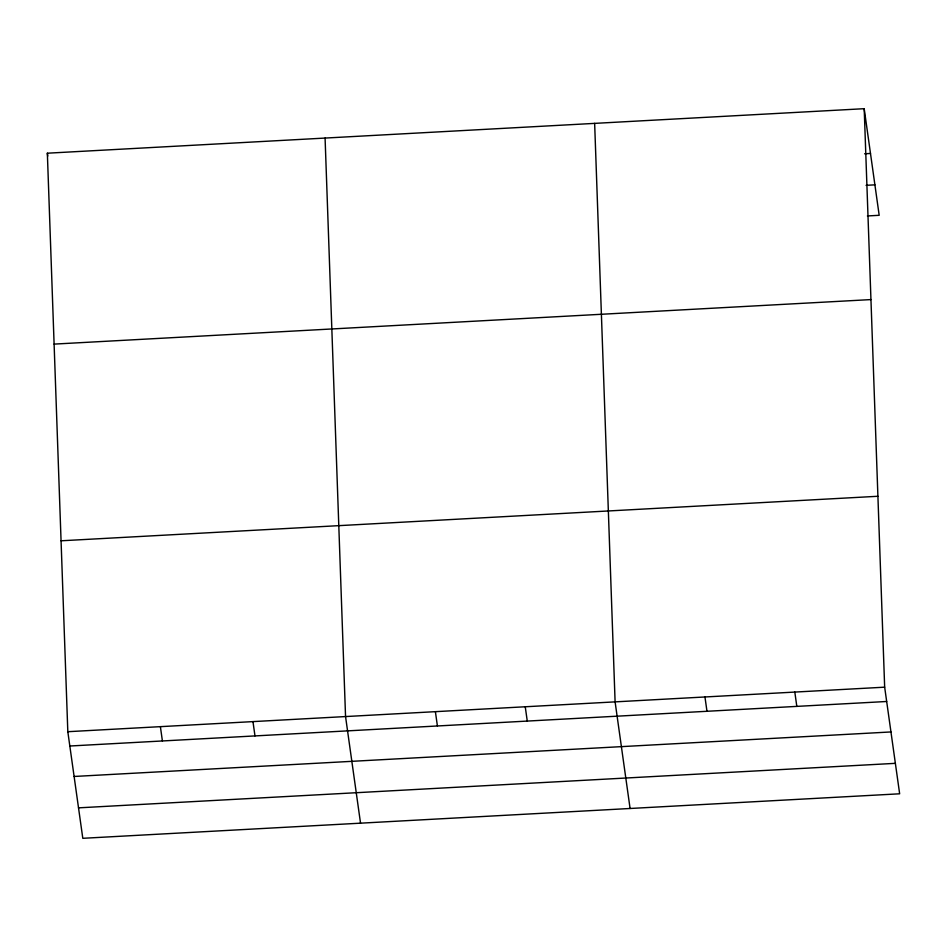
<?xml version="1.0" encoding="UTF-8"?>
<svg xmlns="http://www.w3.org/2000/svg" width="947" height="947" viewBox="0 0 947 947"><rect width="100%" height="100%" fill="white"/><g stroke="black" fill="none" stroke-linecap="round" stroke-linejoin="round"><path stroke-width="1.42" d="M864.197 108.692L884.664 687.179L899.65 793.799L82.803 838.308L67.817 731.7L47.35 153.201L864.197 108.692L879.183 215.3L867.405 215.952M864.599 153.781L870.494 153.461M866.067 185.328L874.898 184.843M54.109 344.104L870.956 299.583M61.058 540.796L877.916 496.275M67.817 731.7L884.664 687.179M69.829 746.011L886.676 701.49M74.103 776.469L890.961 731.948M78.518 807.85L895.365 763.341M794.817 692.079L796.818 706.391M704.959 696.968L706.971 711.28M630.086 808.489L615.1 701.869L594.645 123.37M525.254 706.77L527.266 721.081M435.395 711.659L437.407 725.97M360.535 823.18L345.548 716.559L325.081 138.061M252.967 721.602L254.98 735.914M160.386 726.645L162.399 740.956M47.35 153.201L47.752 156.066"/></g></svg>
